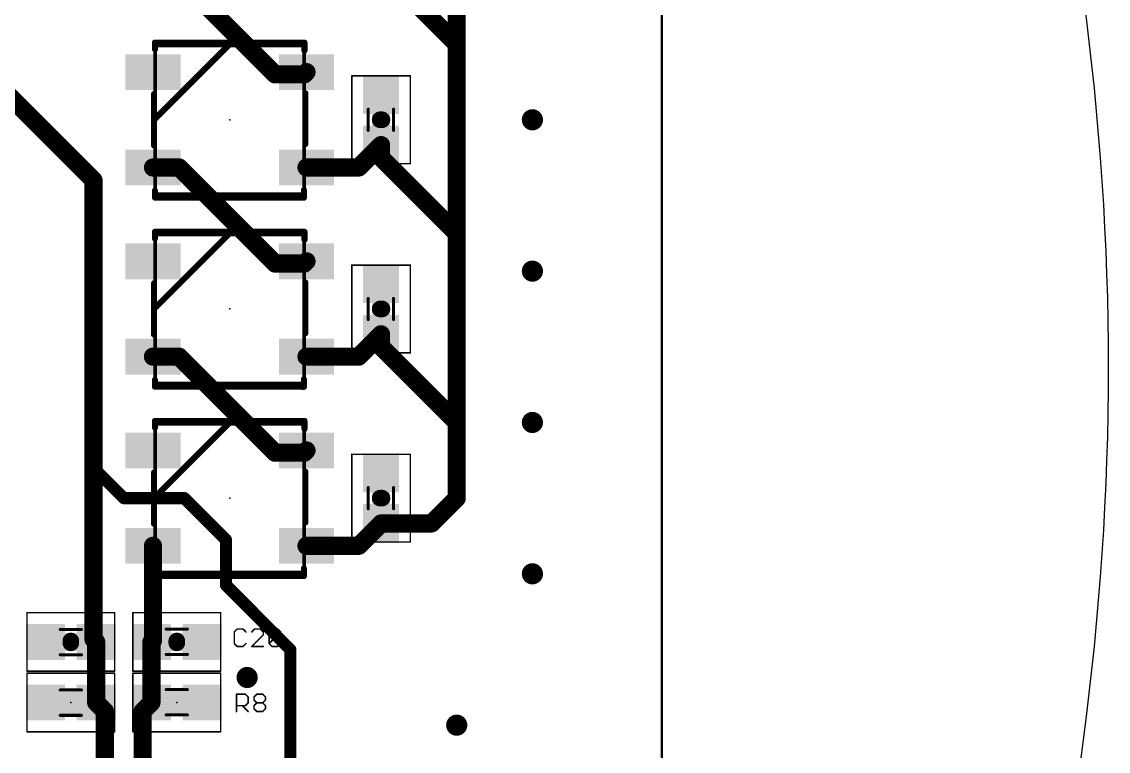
# Model space of a CAD drawing. Header units: inches. Extents: x 45 to 322, y 27 to 227.
# Drawn here: x 285.62 to 322.09, y 114.08 to 138.57 of the extents above; entities that cross this region are included whole.
import ezdxf

# ---------------------------------------------------------------- set-up
doc = ezdxf.new("R2010")
doc.units = ezdxf.units.IN
doc.header["$MEASUREMENT"] = 0
for name, color, linetype in [('1', 22, 'Continuous'), ('18', 82, 'Continuous'), ('20', 7, 'Continuous'), ('21', 253, 'Continuous'), ('23', 7, 'Continuous'), ('25', 253, 'Continuous'), ('29', 253, 'Continuous'), ('31', 253, 'Continuous'), ('35', 253, 'Continuous'), ('39', 22, 'Continuous'), ('44', 253, 'Continuous'), ('51', 253, 'Continuous')]:
    doc.layers.add(name, color=color, linetype=linetype)

# ---------------------------------------------------------------- blocks, each defined once
blk = doc.blocks.new('RECT')
blk.add_solid([(-0.5, -0.5), (0.5, -0.5), (-0.5, 0.5), (0.5, 0.5)])
blk = doc.blocks.new('ROUNDV')
at = {"const_width": 0.5}
blk.add_lwpolyline([(0, -0.25, 1), (0, 0.25, 1), (0, -0.25)], format="xyb", dxfattribs=at)

msp = doc.modelspace()

# ---------------------------------------------------------------- linework, layer by layer
msp.add_line((307.092, 78.968), (307.092, 174.968))
msp.add_spline([(284.592, 226.968), (322.092, 126.968), (284.592, 26.968)], degree=3)
at = {"layer": '1'}
for points, const_width in [([(300.221, 137.818), (300.221, 144.168)], 0.61), ([(297.681, 140.358), (300.221, 137.818)], 0.61), ([(290.899, 140.028), (294.125, 136.802)], 0.61), ([(283.127, 138.148), (288.029, 133.246)], 0.61), ([(300.221, 131.468), (300.221, 137.818)], 0.61), ([(295.102, 136.802), (295.178, 136.878)], 0.61), ([(294.125, 136.802), (295.102, 136.802)], 0.61), ([(296.931, 133.678), (297.681, 134.428)], 0.61), ([(297.681, 134.428), (297.681, 134.008)], 0.61), ([(297.681, 134.008), (300.221, 131.468)], 0.61), ([(290.024, 133.678), (290.899, 133.678)], 0.61), ([(290.899, 133.678), (294.125, 130.452)], 0.61), ([(295.178, 133.678), (296.931, 133.678)], 0.61), ([(288.029, 133.246), (288.029, 123.594)], 0.61), ([(300.221, 125.118), (300.221, 131.468)], 0.61), ([(294.125, 130.452), (295.102, 130.452)], 0.61), ([(295.102, 130.452), (295.178, 130.528)], 0.61), ([(296.931, 127.328), (297.681, 128.078)], 0.61), ([(297.681, 128.078), (297.681, 127.658)], 0.61), ([(297.681, 127.658), (300.221, 125.118)], 0.61), ([(290.024, 127.328), (290.899, 127.328)], 0.61), ([(290.899, 127.328), (294.125, 124.102)], 0.61), ([(295.178, 127.328), (296.931, 127.328)], 0.61), ([(300.221, 122.578), (300.221, 125.118)], 0.61), ([(294.125, 124.102), (295.102, 124.102)], 0.61), ([(295.102, 124.102), (295.178, 124.178)], 0.61), ([(288.029, 123.594), (288.029, 117.84)], 0.61), ([(289.045, 122.578), (288.029, 123.594)], 0.406), ([(291.077, 122.578), (289.045, 122.578)], 0.406), ([(292.474, 121.181), (291.077, 122.578)], 0.406), ([(299.371, 121.728), (300.221, 122.578)], 0.61), ([(296.931, 120.978), (297.681, 121.728)], 0.61), ([(297.681, 121.728), (299.371, 121.728)], 0.61), ([(290.024, 120.978), (290.024, 117.803)], 0.61), ([(292.474, 119.657), (292.474, 121.181)], 0.406), ([(295.178, 120.978), (296.931, 120.978)], 0.61), ([(294.633, 117.498), (292.474, 119.657)], 0.406), ([(288.029, 117.84), (288.117, 117.752)], 0.61), ([(288.117, 115.72), (288.117, 117.752)], 0.61), ([(290.024, 117.803), (289.973, 117.752)], 0.61), ([(289.973, 115.72), (289.973, 117.752)], 0.61), ([(294.633, 110.982), (294.633, 117.498)], 0.406), ([(288.41, 115.427), (288.117, 115.72)], 0.61), ([(289.68, 115.427), (289.973, 115.72)], 0.61), ([(288.41, 112.748), (288.41, 115.427)], 0.61), ([(289.68, 112.748), (289.68, 115.427)], 0.61)]:
    msp.add_lwpolyline(points, dxfattribs=dict(at, const_width=const_width))
for points, const_width in [([(300.373, 137.818, 1), (300.069, 137.818)], 0.305), ([(300.069, 137.818, 1), (300.373, 137.818)], 0.305), ([(300.113, 137.71, 1), (300.329, 137.926)], 0.305), ([(295.286, 136.77, 1), (295.07, 136.986)], 0.305), ([(294.125, 136.954, 1), (294.125, 136.649)], 0.305), ([(294.017, 136.694, 1), (294.233, 136.91)], 0.305), ([(294.994, 136.91, 1), (295.21, 136.694)], 0.305), ([(295.102, 136.649, 1), (295.102, 136.954)], 0.305), ([(297.833, 134.428, 1), (297.529, 134.428)], 0.305), ([(297.789, 134.32, 1), (297.573, 134.536)], 0.305), ([(297.789, 134.116, 1), (297.573, 133.9)], 0.305), ([(290.024, 133.83, 1), (290.024, 133.525)], 0.305), ([(291.007, 133.786, 1), (290.791, 133.57)], 0.305), ([(290.899, 133.525, 1), (290.899, 133.83)], 0.305), ([(295.178, 133.83, 1), (295.178, 133.525)], 0.305), ([(296.823, 133.786, 1), (297.039, 133.57)], 0.305), ([(296.931, 133.525, 1), (296.931, 133.83)], 0.305), ([(297.529, 134.008, 1), (297.833, 134.008)], 0.305), ([(288.181, 133.246, 1), (287.877, 133.246)], 0.305), ([(287.921, 133.138, 1), (288.137, 133.354)], 0.305), ([(300.373, 131.468, 1), (300.069, 131.468)], 0.305), ([(300.113, 131.36, 1), (300.329, 131.576)], 0.305), ([(300.069, 131.468, 1), (300.373, 131.468)], 0.305), ([(294.125, 130.604, 1), (294.125, 130.299)], 0.305), ([(294.017, 130.344, 1), (294.233, 130.56)], 0.305), ([(294.994, 130.56, 1), (295.21, 130.344)], 0.305), ([(295.286, 130.42, 1), (295.07, 130.636)], 0.305), ([(295.102, 130.299, 1), (295.102, 130.604)], 0.305), ([(297.833, 128.078, 1), (297.529, 128.078)], 0.305), ([(297.789, 127.97, 1), (297.573, 128.186)], 0.305), ([(297.789, 127.766, 1), (297.573, 127.55)], 0.305), ([(297.529, 127.658, 1), (297.833, 127.658)], 0.305), ([(290.024, 127.48, 1), (290.024, 127.175)], 0.305), ([(291.007, 127.436, 1), (290.791, 127.22)], 0.305), ([(290.899, 127.175, 1), (290.899, 127.48)], 0.305), ([(295.178, 127.48, 1), (295.178, 127.175)], 0.305), ([(296.823, 127.436, 1), (297.039, 127.22)], 0.305), ([(296.931, 127.175, 1), (296.931, 127.48)], 0.305), ([(300.373, 125.118, 1), (300.069, 125.118)], 0.305), ([(300.069, 125.118, 1), (300.373, 125.118)], 0.305), ([(300.113, 125.01, 1), (300.329, 125.226)], 0.305), ([(294.125, 124.254, 1), (294.125, 123.949)], 0.305), ([(295.286, 124.07, 1), (295.07, 124.286)], 0.305), ([(295.102, 123.949, 1), (295.102, 124.254)], 0.305), ([(294.017, 123.994, 1), (294.233, 124.21)], 0.305), ([(294.994, 124.21, 1), (295.21, 123.994)], 0.305), ([(288.181, 123.594, 1), (287.877, 123.594)], 0.305), ([(287.877, 123.594, 1), (288.181, 123.594)], 0.305), ([(288.101, 123.666, 1), (287.957, 123.522)], 0.203), ([(289.045, 122.679, 1), (289.045, 122.476)], 0.203), ([(288.973, 122.506, 1), (289.117, 122.65)], 0.203), ([(291.149, 122.65, 1), (291.005, 122.506)], 0.203), ([(291.077, 122.476, 1), (291.077, 122.679)], 0.203), ([(300.069, 122.578, 1), (300.373, 122.578)], 0.305), ([(300.329, 122.47, 1), (300.113, 122.686)], 0.305), ([(297.681, 121.88, 1), (297.681, 121.575)], 0.305), ([(297.789, 121.62, 1), (297.573, 121.836)], 0.305), ([(299.263, 121.836, 1), (299.479, 121.62)], 0.305), ([(299.371, 121.575, 1), (299.371, 121.88)], 0.305), ([(290.176, 120.978, 1), (289.872, 120.978)], 0.305), ([(292.576, 121.181, 1), (292.372, 121.181)], 0.203), ([(292.402, 121.109, 1), (292.546, 121.253)], 0.203), ([(295.178, 121.13, 1), (295.178, 120.825)], 0.305), ([(296.823, 121.086, 1), (297.039, 120.87)], 0.305), ([(296.931, 120.825, 1), (296.931, 121.13)], 0.305), ([(292.546, 119.729, 1), (292.402, 119.585)], 0.203), ([(292.372, 119.657, 1), (292.576, 119.657)], 0.203), ([(288.137, 117.948, 1), (287.921, 117.732)], 0.305), ([(287.877, 117.84, 1), (288.181, 117.84)], 0.305), ([(288.269, 117.752, 1), (287.965, 117.752)], 0.305), ([(288.009, 117.644, 1), (288.225, 117.86)], 0.305), ([(290.125, 117.752, 1), (289.821, 117.752)], 0.305), ([(289.865, 117.86, 1), (290.081, 117.644)], 0.305), ([(289.872, 117.803, 1), (290.176, 117.803)], 0.305), ([(290.132, 117.695, 1), (289.916, 117.911)], 0.305), ([(294.735, 117.498, 1), (294.531, 117.498)], 0.203), ([(294.561, 117.426, 1), (294.705, 117.57)], 0.203), ([(288.225, 115.828, 1), (288.009, 115.612)], 0.305), ([(290.081, 115.612, 1), (289.865, 115.828)], 0.305), ([(287.965, 115.72, 1), (288.269, 115.72)], 0.305), ([(288.562, 115.427, 1), (288.258, 115.427)], 0.305), ([(288.302, 115.319, 1), (288.518, 115.535)], 0.305), ([(289.832, 115.427, 1), (289.528, 115.427)], 0.305), ([(289.572, 115.535, 1), (289.788, 115.319)], 0.305), ([(289.821, 115.72, 1), (290.125, 115.72)], 0.305)]:
    msp.add_lwpolyline(points, format="xyb", dxfattribs=dict(at, const_width=const_width))
at = {"layer": '20'}
msp.add_line((307.121, 174.858), (307.121, 78.858), dxfattribs=at)
at = {"layer": '21'}
for points, const_width in [([(290.061, 135.278), (292.601, 137.818)], 0.203), ([(295.06, 137.871), (290.091, 137.871)], 0.203), ([(290.091, 137.871), (290.091, 137.645)], 0.203), ([(295.06, 137.869), (295.06, 137.871)], 0.203), ([(295.11, 137.869), (295.06, 137.869)], 0.203), ([(295.11, 137.597), (295.11, 137.869)], 0.203), ([(290.061, 135.278), (290.061, 136.141)], 0.203), ([(295.141, 136.167), (295.141, 134.465)], 0.203), ([(290.061, 134.414), (290.061, 135.278)], 0.203), ([(297.65, 135.278), (297.711, 135.278)], 0.559), ([(290.089, 132.667), (290.089, 132.898)], 0.203), ([(295.039, 132.667), (290.089, 132.667)], 0.203), ([(295.039, 132.662), (295.039, 132.667)], 0.203), ([(295.09, 132.662), (295.039, 132.662)], 0.203), ([(295.09, 132.916), (295.09, 132.662)], 0.203), ([(290.061, 128.928), (292.601, 131.468)], 0.203), ([(295.06, 131.521), (290.091, 131.521)], 0.203), ([(290.091, 131.521), (290.091, 131.295)], 0.203), ([(295.06, 131.519), (295.06, 131.521)], 0.203), ([(295.11, 131.519), (295.06, 131.519)], 0.203), ([(295.11, 131.247), (295.11, 131.519)], 0.203), ([(290.061, 128.928), (290.061, 129.791)], 0.203), ([(295.141, 129.817), (295.141, 128.115)], 0.203), ([(297.65, 128.928), (297.711, 128.928)], 0.559), ([(290.061, 128.064), (290.061, 128.928)], 0.203), ([(290.089, 126.317), (290.089, 126.548)], 0.203), ([(295.09, 126.566), (295.09, 126.312)], 0.203), ([(295.039, 126.317), (290.089, 126.317)], 0.203), ([(295.039, 126.312), (295.039, 126.317)], 0.203), ([(295.09, 126.312), (295.039, 126.312)], 0.203), ([(290.061, 122.578), (292.601, 125.118)], 0.203), ([(295.06, 125.171), (290.091, 125.171)], 0.203), ([(290.091, 125.171), (290.091, 124.945)], 0.203), ([(295.06, 125.169), (295.06, 125.171)], 0.203), ([(295.11, 125.169), (295.06, 125.169)], 0.203), ([(295.11, 124.897), (295.11, 125.169)], 0.203), ([(290.061, 122.578), (290.061, 123.441)], 0.203), ([(295.141, 123.467), (295.141, 121.765)], 0.203), ([(290.061, 121.714), (290.061, 122.578)], 0.203), ([(297.65, 122.578), (297.711, 122.578)], 0.559), ([(290.089, 119.967), (290.089, 120.198)], 0.203), ([(295.039, 119.967), (290.089, 119.967)], 0.203), ([(295.039, 119.962), (295.039, 119.967)], 0.203), ([(295.09, 119.962), (295.039, 119.962)], 0.203), ([(295.09, 120.216), (295.09, 119.962)], 0.203), ([(287.267, 117.721), (287.267, 117.782)], 0.559), ([(290.823, 117.782), (290.823, 117.721)], 0.559)]:
    msp.add_lwpolyline(points, dxfattribs=dict(at, const_width=const_width))
for points, const_width in [([(290.091, 137.922, 1), (290.091, 137.82)], 0.102), ([(290.142, 137.871, 1), (290.041, 137.871)], 0.102), ([(292.637, 137.782, 1), (292.565, 137.854)], 0.102), ([(295.11, 137.871, 1), (295.009, 137.871)], 0.102), ([(295.06, 137.919, 1), (295.06, 137.818)], 0.102), ([(295.009, 137.869, 1), (295.11, 137.869)], 0.102), ([(295.06, 137.82, 1), (295.06, 137.922)], 0.102), ([(295.161, 137.869, 1), (295.06, 137.869)], 0.102), ([(295.11, 137.818, 1), (295.11, 137.919)], 0.102), ([(290.041, 137.645, 1), (290.142, 137.645)], 0.102), ([(295.06, 137.597, 1), (295.161, 137.597)], 0.102), ([(290.112, 136.141, 1), (290.01, 136.141)], 0.102), ([(295.192, 136.167, 1), (295.09, 136.167)], 0.102), ([(290.112, 135.278, 1), (290.01, 135.278)], 0.102), ([(290.025, 135.314, 1), (290.097, 135.242)], 0.102), ([(290.01, 135.278, 1), (290.112, 135.278)], 0.102), ([(297.65, 135.418, 1), (297.65, 135.138)], 0.279), ([(297.711, 135.138, 1), (297.711, 135.418)], 0.279), ([(290.01, 134.414, 1), (290.112, 134.414)], 0.102), ([(295.09, 134.465, 1), (295.192, 134.465)], 0.102), ([(290.14, 132.898, 1), (290.038, 132.898)], 0.102), ([(290.089, 132.718, 1), (290.089, 132.616)], 0.102), ([(295.09, 132.667, 1), (294.989, 132.667)], 0.102), ([(295.039, 132.712, 1), (295.039, 132.611)], 0.102), ([(295.141, 132.916, 1), (295.039, 132.916)], 0.102), ([(295.039, 132.616, 1), (295.039, 132.718)], 0.102), ([(295.09, 132.611, 1), (295.09, 132.712)], 0.102), ([(290.038, 132.667, 1), (290.14, 132.667)], 0.102), ([(294.989, 132.662, 1), (295.09, 132.662)], 0.102), ([(295.039, 132.662, 1), (295.141, 132.662)], 0.102), ([(290.091, 131.572, 1), (290.091, 131.47)], 0.102), ([(290.142, 131.521, 1), (290.041, 131.521)], 0.102), ([(290.041, 131.295, 1), (290.142, 131.295)], 0.102), ([(292.637, 131.432, 1), (292.565, 131.504)], 0.102), ([(295.11, 131.521, 1), (295.009, 131.521)], 0.102), ([(295.06, 131.569, 1), (295.06, 131.468)], 0.102), ([(295.009, 131.519, 1), (295.11, 131.519)], 0.102), ([(295.06, 131.47, 1), (295.06, 131.572)], 0.102), ([(295.161, 131.519, 1), (295.06, 131.519)], 0.102), ([(295.11, 131.468, 1), (295.11, 131.569)], 0.102), ([(295.06, 131.247, 1), (295.161, 131.247)], 0.102), ([(290.112, 129.791, 1), (290.01, 129.791)], 0.102), ([(295.192, 129.817, 1), (295.09, 129.817)], 0.102), ([(297.65, 129.068, 1), (297.65, 128.788)], 0.279), ([(297.711, 128.788, 1), (297.711, 129.068)], 0.279), ([(290.112, 128.928, 1), (290.01, 128.928)], 0.102), ([(290.025, 128.964, 1), (290.097, 128.892)], 0.102), ([(290.01, 128.928, 1), (290.112, 128.928)], 0.102), ([(290.01, 128.064, 1), (290.112, 128.064)], 0.102), ([(295.09, 128.115, 1), (295.192, 128.115)], 0.102), ([(290.14, 126.548, 1), (290.038, 126.548)], 0.102), ([(295.141, 126.566, 1), (295.039, 126.566)], 0.102), ([(290.089, 126.368, 1), (290.089, 126.266)], 0.102), ([(290.038, 126.317, 1), (290.14, 126.317)], 0.102), ([(295.09, 126.317, 1), (294.989, 126.317)], 0.102), ([(295.039, 126.362, 1), (295.039, 126.261)], 0.102), ([(294.989, 126.312, 1), (295.09, 126.312)], 0.102), ([(295.039, 126.266, 1), (295.039, 126.368)], 0.102), ([(295.039, 126.312, 1), (295.141, 126.312)], 0.102), ([(295.09, 126.261, 1), (295.09, 126.362)], 0.102), ([(290.091, 125.222, 1), (290.091, 125.12)], 0.102), ([(290.142, 125.171, 1), (290.041, 125.171)], 0.102), ([(292.637, 125.082, 1), (292.565, 125.154)], 0.102), ([(295.11, 125.171, 1), (295.009, 125.171)], 0.102), ([(295.06, 125.219, 1), (295.06, 125.118)], 0.102), ([(295.009, 125.169, 1), (295.11, 125.169)], 0.102), ([(295.06, 125.12, 1), (295.06, 125.222)], 0.102), ([(295.161, 125.169, 1), (295.06, 125.169)], 0.102), ([(295.11, 125.118, 1), (295.11, 125.219)], 0.102), ([(290.041, 124.945, 1), (290.142, 124.945)], 0.102), ([(295.06, 124.897, 1), (295.161, 124.897)], 0.102), ([(290.112, 123.441, 1), (290.01, 123.441)], 0.102), ([(295.192, 123.467, 1), (295.09, 123.467)], 0.102), ([(290.112, 122.578, 1), (290.01, 122.578)], 0.102), ([(290.025, 122.614, 1), (290.097, 122.542)], 0.102), ([(290.01, 122.578, 1), (290.112, 122.578)], 0.102), ([(297.65, 122.718, 1), (297.65, 122.438)], 0.279), ([(297.711, 122.438, 1), (297.711, 122.718)], 0.279), ([(290.01, 121.714, 1), (290.112, 121.714)], 0.102), ([(295.09, 121.765, 1), (295.192, 121.765)], 0.102), ([(290.14, 120.198, 1), (290.038, 120.198)], 0.102), ([(290.089, 120.018, 1), (290.089, 119.916)], 0.102), ([(290.038, 119.967, 1), (290.14, 119.967)], 0.102), ([(295.09, 119.967, 1), (294.989, 119.967)], 0.102), ([(295.039, 120.012, 1), (295.039, 119.911)], 0.102), ([(294.989, 119.962, 1), (295.09, 119.962)], 0.102), ([(295.141, 120.216, 1), (295.039, 120.216)], 0.102), ([(295.039, 119.916, 1), (295.039, 120.018)], 0.102), ([(295.039, 119.962, 1), (295.141, 119.962)], 0.102), ([(295.09, 119.911, 1), (295.09, 120.012)], 0.102), ([(287.407, 117.782, 1), (287.127, 117.782)], 0.279), ([(287.127, 117.721, 1), (287.407, 117.721)], 0.279), ([(290.963, 117.782, 1), (290.683, 117.782)], 0.279), ([(290.683, 117.721, 1), (290.963, 117.721)], 0.279)]:
    msp.add_lwpolyline(points, format="xyb", dxfattribs=dict(at, const_width=const_width))
at = {"layer": '23'}
for p in [(292.601, 135.278), (297.681, 135.278), (292.601, 128.928), (297.681, 128.928), (292.601, 122.578), (297.681, 122.578), (287.267, 117.752), (290.823, 117.752), (287.267, 115.72), (290.823, 115.72)]:
    msp.add_point(p, dxfattribs=at)
at = {"layer": '25', "const_width": 0.0508}
for points in [[(292.851, 118.184), (292.753, 118.087)], [(293.046, 118.184), (292.851, 118.184)], [(293.143, 118.087), (293.046, 118.184)], [(293.435, 118.184), (293.338, 118.087)], [(293.63, 118.184), (293.435, 118.184)], [(293.728, 118.087), (293.63, 118.184)], [(293.923, 118.087), (294.02, 118.184)], [(294.02, 118.184), (294.215, 118.184)], [(294.215, 118.184), (294.313, 118.087)], [(292.753, 118.087), (292.753, 117.697)], [(293.338, 117.599), (293.728, 117.989)], [(293.728, 117.989), (293.728, 118.087)], [(293.923, 117.697), (293.923, 118.087)], [(293.923, 117.697), (294.313, 118.087)], [(294.313, 118.087), (294.313, 117.697)], [(292.753, 117.697), (292.851, 117.599)], [(292.851, 117.599), (293.046, 117.599)], [(293.046, 117.599), (293.143, 117.697)], [(293.728, 117.599), (293.338, 117.599)], [(294.02, 117.599), (293.923, 117.697)], [(294.215, 117.599), (294.02, 117.599)], [(294.313, 117.697), (294.215, 117.599)], [(292.83, 115.415), (292.83, 116)], [(292.83, 116), (293.122, 116)], [(293.122, 116), (293.219, 115.902)], [(293.414, 115.902), (293.512, 116)], [(293.512, 116), (293.707, 116)], [(293.707, 116), (293.804, 115.902)], [(293.122, 115.61), (292.83, 115.61)], [(293.024, 115.61), (293.219, 115.415)], [(293.219, 115.707), (293.122, 115.61)], [(293.219, 115.902), (293.219, 115.707)], [(293.414, 115.805), (293.414, 115.902)], [(293.512, 115.707), (293.414, 115.805)], [(293.414, 115.61), (293.512, 115.707)], [(293.414, 115.512), (293.414, 115.61)], [(293.512, 115.707), (293.707, 115.707)], [(293.804, 115.805), (293.707, 115.707)], [(293.707, 115.707), (293.804, 115.61)], [(293.804, 115.902), (293.804, 115.805)], [(293.804, 115.61), (293.804, 115.512)], [(293.512, 115.415), (293.414, 115.512)], [(293.707, 115.415), (293.512, 115.415)], [(293.804, 115.512), (293.707, 115.415)]]:
    msp.add_lwpolyline(points, dxfattribs=at)
at = {"layer": '25', "const_width": 0.0254}
for points in [[(292.851, 118.197, 1), (292.851, 118.171)], [(292.86, 118.175, 1), (292.842, 118.193)], [(293.055, 118.193, 1), (293.037, 118.175)], [(293.046, 118.171, 1), (293.046, 118.197)], [(293.435, 118.197, 1), (293.435, 118.171)], [(293.444, 118.175, 1), (293.427, 118.193)], [(293.639, 118.193, 1), (293.621, 118.175)], [(293.63, 118.171, 1), (293.63, 118.197)], [(294.02, 118.197, 1), (294.02, 118.171)], [(294.029, 118.175, 1), (294.011, 118.193)], [(294.224, 118.193, 1), (294.206, 118.175)], [(294.215, 118.171, 1), (294.215, 118.197)], [(292.766, 118.087, 1), (292.741, 118.087)], [(292.744, 118.096, 1), (292.762, 118.078)], [(293.134, 118.078, 1), (293.152, 118.096)], [(293.329, 118.096, 1), (293.347, 118.078)], [(293.741, 118.087, 1), (293.715, 118.087)], [(293.715, 117.989, 1), (293.741, 117.989)], [(293.719, 118.078, 1), (293.737, 118.096)], [(293.737, 117.98, 1), (293.719, 117.998)], [(293.935, 118.087, 1), (293.91, 118.087)], [(293.914, 118.096, 1), (293.932, 118.078)], [(294.325, 118.087, 1), (294.3, 118.087)], [(294.322, 118.078, 1), (294.304, 118.096)], [(294.304, 118.078, 1), (294.322, 118.096)], [(292.762, 117.706, 1), (292.744, 117.688)], [(292.741, 117.697, 1), (292.766, 117.697)], [(292.851, 117.612, 1), (292.851, 117.587)], [(292.842, 117.59, 1), (292.86, 117.608)], [(293.037, 117.608, 1), (293.055, 117.59)], [(293.046, 117.587, 1), (293.046, 117.612)], [(293.152, 117.688, 1), (293.134, 117.706)], [(293.338, 117.612, 1), (293.338, 117.587)], [(293.329, 117.608, 1), (293.347, 117.59)], [(293.728, 117.587, 1), (293.728, 117.612)], [(293.932, 117.706, 1), (293.914, 117.688)], [(293.914, 117.706, 1), (293.932, 117.688)], [(293.91, 117.697, 1), (293.935, 117.697)], [(294.02, 117.612, 1), (294.02, 117.587)], [(294.011, 117.59, 1), (294.029, 117.608)], [(294.206, 117.608, 1), (294.224, 117.59)], [(294.215, 117.587, 1), (294.215, 117.612)], [(294.3, 117.697, 1), (294.325, 117.697)], [(294.322, 117.688, 1), (294.304, 117.706)], [(292.842, 116, 1), (292.817, 116)], [(292.83, 116.012, 1), (292.83, 115.987)], [(293.131, 116.009, 1), (293.113, 115.991)], [(293.122, 115.987, 1), (293.122, 116.012)], [(293.512, 116.012, 1), (293.512, 115.987)], [(293.521, 115.991, 1), (293.503, 116.009)], [(293.716, 116.009, 1), (293.698, 115.991)], [(293.707, 115.987, 1), (293.707, 116.012)], [(292.83, 115.623, 1), (292.83, 115.597)], [(293.033, 115.619, 1), (293.015, 115.601)], [(293.113, 115.619, 1), (293.131, 115.601)], [(293.122, 115.597, 1), (293.122, 115.623)], [(293.232, 115.902, 1), (293.207, 115.902)], [(293.207, 115.707, 1), (293.232, 115.707)], [(293.21, 115.893, 1), (293.228, 115.911)], [(293.228, 115.698, 1), (293.21, 115.716)], [(293.427, 115.902, 1), (293.402, 115.902)], [(293.405, 115.911, 1), (293.423, 115.893)], [(293.423, 115.814, 1), (293.405, 115.796)], [(293.402, 115.805, 1), (293.427, 115.805)], [(293.427, 115.61, 1), (293.402, 115.61)], [(293.405, 115.619, 1), (293.423, 115.601)], [(293.512, 115.72, 1), (293.512, 115.695)], [(293.521, 115.698, 1), (293.503, 115.716)], [(293.503, 115.698, 1), (293.521, 115.716)], [(293.716, 115.716, 1), (293.698, 115.698)], [(293.698, 115.716, 1), (293.716, 115.698)], [(293.707, 115.695, 1), (293.707, 115.72)], [(293.817, 115.902, 1), (293.791, 115.902)], [(293.791, 115.805, 1), (293.817, 115.805)], [(293.817, 115.61, 1), (293.791, 115.61)], [(293.795, 115.893, 1), (293.813, 115.911)], [(293.813, 115.796, 1), (293.795, 115.814)], [(293.795, 115.601, 1), (293.813, 115.619)], [(292.817, 115.415, 1), (292.842, 115.415)], [(293.21, 115.406, 1), (293.228, 115.424)], [(293.423, 115.521, 1), (293.405, 115.504)], [(293.402, 115.512, 1), (293.427, 115.512)], [(293.512, 115.428, 1), (293.512, 115.402)], [(293.503, 115.406, 1), (293.521, 115.424)], [(293.698, 115.424, 1), (293.716, 115.406)], [(293.707, 115.402, 1), (293.707, 115.428)], [(293.791, 115.512, 1), (293.817, 115.512)], [(293.813, 115.504, 1), (293.795, 115.521)]]:
    msp.add_lwpolyline(points, format="xyb", dxfattribs=at)
at = {"layer": '39', "const_width": 0.0508}
for points in [[(296.698, 133.805), (296.698, 136.751)], [(296.698, 136.751), (298.664, 136.751)], [(298.664, 136.751), (298.664, 133.805)], [(298.664, 133.805), (296.698, 133.805)], [(296.698, 127.455), (296.698, 130.401)], [(296.698, 130.401), (298.664, 130.401)], [(298.664, 130.401), (298.664, 127.455)], [(298.664, 127.455), (296.698, 127.455)], [(296.698, 121.105), (296.698, 124.051)], [(296.698, 124.051), (298.664, 124.051)], [(298.664, 124.051), (298.664, 121.105)], [(298.664, 121.105), (296.698, 121.105)], [(285.794, 116.769), (285.794, 118.735)], [(285.794, 118.735), (288.74, 118.735)], [(288.74, 118.735), (288.74, 116.769)], [(289.35, 118.735), (292.296, 118.735)], [(289.35, 116.769), (289.35, 118.735)], [(292.296, 118.735), (292.296, 116.769)], [(288.74, 116.769), (285.794, 116.769)], [(285.794, 114.737), (285.794, 116.703)], [(285.794, 116.703), (288.74, 116.703)], [(288.74, 116.703), (288.74, 114.737)], [(292.296, 116.769), (289.35, 116.769)], [(289.35, 116.703), (292.296, 116.703)], [(289.35, 114.737), (289.35, 116.703)], [(292.296, 116.703), (292.296, 114.737)], [(288.74, 114.737), (285.794, 114.737)], [(292.296, 114.737), (289.35, 114.737)]]:
    msp.add_lwpolyline(points, dxfattribs=at)
at = {"layer": '39', "const_width": 0.0254}
for points in [[(296.711, 136.751, 1), (296.685, 136.751)], [(296.698, 136.764, 1), (296.698, 136.738)], [(298.677, 136.751, 1), (298.651, 136.751)], [(298.664, 136.738, 1), (298.664, 136.764)], [(296.698, 133.818, 1), (296.698, 133.792)], [(296.685, 133.805, 1), (296.711, 133.805)], [(298.651, 133.805, 1), (298.677, 133.805)], [(298.664, 133.792, 1), (298.664, 133.818)], [(296.711, 130.401, 1), (296.685, 130.401)], [(296.698, 130.414, 1), (296.698, 130.388)], [(298.677, 130.401, 1), (298.651, 130.401)], [(298.664, 130.388, 1), (298.664, 130.414)], [(296.698, 127.468, 1), (296.698, 127.442)], [(296.685, 127.455, 1), (296.711, 127.455)], [(298.651, 127.455, 1), (298.677, 127.455)], [(298.664, 127.442, 1), (298.664, 127.468)], [(296.711, 124.051, 1), (296.685, 124.051)], [(296.698, 124.064, 1), (296.698, 124.038)], [(298.677, 124.051, 1), (298.651, 124.051)], [(298.664, 124.038, 1), (298.664, 124.064)], [(296.698, 121.118, 1), (296.698, 121.092)], [(296.685, 121.105, 1), (296.711, 121.105)], [(298.651, 121.105, 1), (298.677, 121.105)], [(298.664, 121.092, 1), (298.664, 121.118)], [(285.807, 118.735, 1), (285.781, 118.735)], [(285.794, 118.748, 1), (285.794, 118.722)], [(288.753, 118.735, 1), (288.727, 118.735)], [(288.74, 118.722, 1), (288.74, 118.748)], [(289.35, 118.748, 1), (289.35, 118.722)], [(289.363, 118.735, 1), (289.337, 118.735)], [(292.309, 118.735, 1), (292.283, 118.735)], [(292.296, 118.722, 1), (292.296, 118.748)], [(285.794, 116.782, 1), (285.794, 116.756)], [(285.781, 116.769, 1), (285.807, 116.769)], [(285.807, 116.703, 1), (285.781, 116.703)], [(285.794, 116.716, 1), (285.794, 116.69)], [(288.727, 116.769, 1), (288.753, 116.769)], [(288.753, 116.703, 1), (288.727, 116.703)], [(288.74, 116.756, 1), (288.74, 116.782)], [(288.74, 116.69, 1), (288.74, 116.716)], [(289.35, 116.782, 1), (289.35, 116.756)], [(289.337, 116.769, 1), (289.363, 116.769)], [(289.35, 116.716, 1), (289.35, 116.69)], [(289.363, 116.703, 1), (289.337, 116.703)], [(292.283, 116.769, 1), (292.309, 116.769)], [(292.309, 116.703, 1), (292.283, 116.703)], [(292.296, 116.756, 1), (292.296, 116.782)], [(292.296, 116.69, 1), (292.296, 116.716)], [(285.794, 114.75, 1), (285.794, 114.724)], [(285.781, 114.737, 1), (285.807, 114.737)], [(288.727, 114.737, 1), (288.753, 114.737)], [(288.74, 114.724, 1), (288.74, 114.75)], [(289.35, 114.75, 1), (289.35, 114.724)], [(289.337, 114.737, 1), (289.363, 114.737)], [(292.283, 114.737, 1), (292.309, 114.737)], [(292.296, 114.724, 1), (292.296, 114.75)]]:
    msp.add_lwpolyline(points, format="xyb", dxfattribs=at)
at = {"layer": '44'}
for centre in [(302.761, 135.278), (302.761, 130.198), (302.761, 125.118), (302.761, 120.038), (293.185, 116.558), (300.221, 114.958)]:
    msp.add_circle(centre, 0.152, dxfattribs=at)
at = {"layer": '51'}
for points, const_width in [([(295.101, 137.778), (290.101, 137.778)], 0.127), ([(290.101, 137.778), (290.101, 132.778)], 0.127), ([(295.101, 132.778), (295.101, 137.778)], 0.127), ([(297.249, 134.922), (297.249, 135.634)], 0.102), ([(298.1, 134.922), (298.1, 135.634)], 0.102), ([(290.101, 132.778), (295.101, 132.778)], 0.127), ([(295.101, 131.428), (290.101, 131.428)], 0.127), ([(290.101, 131.428), (290.101, 126.428)], 0.127), ([(295.101, 126.428), (295.101, 131.428)], 0.127), ([(297.249, 128.572), (297.249, 129.284)], 0.102), ([(298.1, 128.572), (298.1, 129.284)], 0.102), ([(290.101, 126.428), (295.101, 126.428)], 0.127), ([(295.101, 125.078), (290.101, 125.078)], 0.127), ([(290.101, 125.078), (290.101, 120.078)], 0.127), ([(295.101, 120.078), (295.101, 125.078)], 0.127), ([(297.249, 122.222), (297.249, 122.934)], 0.102), ([(298.1, 122.222), (298.1, 122.934)], 0.102), ([(290.101, 120.078), (295.101, 120.078)], 0.127), ([(287.623, 118.171), (286.911, 118.171)], 0.102), ([(290.467, 118.184), (291.179, 118.184)], 0.102), ([(287.623, 117.32), (286.911, 117.32)], 0.102), ([(290.467, 117.333), (291.179, 117.333)], 0.102), ([(287.623, 116.139), (286.911, 116.139)], 0.102), ([(290.467, 116.152), (291.179, 116.152)], 0.102), ([(287.623, 115.288), (286.911, 115.288)], 0.102), ([(290.467, 115.301), (291.179, 115.301)], 0.102)]:
    msp.add_lwpolyline(points, dxfattribs=dict(at, const_width=const_width))
for points, const_width in [([(290.101, 137.81, 1), (290.101, 137.746)], 0.0635), ([(290.133, 137.778, 1), (290.069, 137.778)], 0.0635), ([(295.133, 137.778, 1), (295.069, 137.778)], 0.0635), ([(295.101, 137.746, 1), (295.101, 137.81)], 0.0635), ([(297.274, 135.634, 1), (297.224, 135.634)], 0.0508), ([(298.125, 135.634, 1), (298.075, 135.634)], 0.0508), ([(297.224, 134.922, 1), (297.274, 134.922)], 0.0508), ([(298.075, 134.922, 1), (298.125, 134.922)], 0.0508), ([(290.101, 132.81, 1), (290.101, 132.746)], 0.0635), ([(290.069, 132.778, 1), (290.133, 132.778)], 0.0635), ([(295.069, 132.778, 1), (295.133, 132.778)], 0.0635), ([(295.101, 132.746, 1), (295.101, 132.81)], 0.0635), ([(290.101, 131.46, 1), (290.101, 131.396)], 0.0635), ([(290.133, 131.428, 1), (290.069, 131.428)], 0.0635), ([(295.133, 131.428, 1), (295.069, 131.428)], 0.0635), ([(295.101, 131.396, 1), (295.101, 131.46)], 0.0635), ([(297.274, 129.284, 1), (297.224, 129.284)], 0.0508), ([(298.125, 129.284, 1), (298.075, 129.284)], 0.0508), ([(297.224, 128.572, 1), (297.274, 128.572)], 0.0508), ([(298.075, 128.572, 1), (298.125, 128.572)], 0.0508), ([(290.101, 126.46, 1), (290.101, 126.396)], 0.0635), ([(290.069, 126.428, 1), (290.133, 126.428)], 0.0635), ([(295.069, 126.428, 1), (295.133, 126.428)], 0.0635), ([(295.101, 126.396, 1), (295.101, 126.46)], 0.0635), ([(290.101, 125.11, 1), (290.101, 125.046)], 0.0635), ([(290.133, 125.078, 1), (290.069, 125.078)], 0.0635), ([(295.133, 125.078, 1), (295.069, 125.078)], 0.0635), ([(295.101, 125.046, 1), (295.101, 125.11)], 0.0635), ([(297.274, 122.934, 1), (297.224, 122.934)], 0.0508), ([(298.125, 122.934, 1), (298.075, 122.934)], 0.0508), ([(297.224, 122.222, 1), (297.274, 122.222)], 0.0508), ([(298.075, 122.222, 1), (298.125, 122.222)], 0.0508), ([(290.101, 120.11, 1), (290.101, 120.046)], 0.0635), ([(290.069, 120.078, 1), (290.133, 120.078)], 0.0635), ([(295.069, 120.078, 1), (295.133, 120.078)], 0.0635), ([(295.101, 120.046, 1), (295.101, 120.11)], 0.0635), ([(286.911, 118.196, 1), (286.911, 118.145)], 0.0508), ([(287.623, 118.145, 1), (287.623, 118.196)], 0.0508), ([(290.467, 118.209, 1), (290.467, 118.158)], 0.0508), ([(291.179, 118.158, 1), (291.179, 118.209)], 0.0508), ([(286.911, 117.345, 1), (286.911, 117.294)], 0.0508), ([(287.623, 117.294, 1), (287.623, 117.345)], 0.0508), ([(290.467, 117.358, 1), (290.467, 117.307)], 0.0508), ([(291.179, 117.307, 1), (291.179, 117.358)], 0.0508), ([(286.911, 116.164, 1), (286.911, 116.113)], 0.0508), ([(287.623, 116.113, 1), (287.623, 116.164)], 0.0508), ([(290.467, 116.177, 1), (290.467, 116.126)], 0.0508), ([(291.179, 116.126, 1), (291.179, 116.177)], 0.0508), ([(286.911, 115.313, 1), (286.911, 115.262)], 0.0508), ([(287.623, 115.262, 1), (287.623, 115.313)], 0.0508), ([(290.467, 115.326, 1), (290.467, 115.275)], 0.0508), ([(291.179, 115.275, 1), (291.179, 115.326)], 0.0508)]:
    msp.add_lwpolyline(points, format="xyb", dxfattribs=dict(at, const_width=const_width))

# ---------------------------------------------------------------- block references
at = {"layer": '1'}
for p, xscale, rotation in [((290.024, 136.878), 1.651, 180), ((295.178, 136.878), 1.651, 180), ((297.681, 136.128), 1.1, 90), ((297.681, 134.428), 1.1, 90), ((290.024, 133.678), 1.651, 180), ((295.178, 133.678), 1.651, 180), ((290.024, 130.528), 1.651, 180), ((295.178, 130.528), 1.651, 180), ((297.681, 129.778), 1.1, 90), ((297.681, 128.078), 1.1, 90), ((290.024, 127.328), 1.651, 180), ((295.178, 127.328), 1.651, 180), ((290.024, 124.178), 1.651, 180), ((295.178, 124.178), 1.651, 180), ((297.681, 123.428), 1.1, 90), ((297.681, 121.728), 1.1, 90), ((290.024, 120.978), 1.651, 180), ((295.178, 120.978), 1.651, 180), ((286.417, 117.752), 1.1, 180), ((288.117, 117.752), 1.1, 180), ((286.417, 115.72), 1.1, 180), ((288.117, 115.72), 1.1, 180)]:
    msp.add_blockref('RECT', p, dxfattribs=dict(at, xscale=xscale, rotation=rotation))
at = {"layer": '1', "xscale": 1.1}
for p in [(289.973, 117.752), (291.673, 117.752), (289.973, 115.72), (291.673, 115.72)]:
    msp.add_blockref('RECT', p, dxfattribs=at)
at = {"layer": '18', "xscale": 0.7112, "yscale": 0.7112}
for p in [(302.761, 135.278), (302.761, 135.278), (302.761, 130.198), (302.761, 130.198), (302.761, 125.118), (302.761, 125.118), (302.761, 120.038), (302.761, 120.038), (293.185, 116.558), (293.185, 116.558), (300.221, 114.958), (300.221, 114.958)]:
    msp.add_blockref('ROUNDV', p, dxfattribs=at)
at = {"layer": '21', "xscale": 0.4572, "yscale": 0.762, "rotation": 180}
msp.add_blockref('RECT', (287.267, 115.72), dxfattribs=at)
at = {"layer": '21', "xscale": 0.4572, "yscale": 0.762}
msp.add_blockref('RECT', (290.823, 115.72), dxfattribs=at)
at = {"layer": '29', "yscale": 1.2032}
for p, xscale, rotation in [((290.024, 136.878), 1.8542, 180), ((295.178, 136.878), 1.8542, 180), ((297.681, 136.128), 1.3032, 90), ((297.681, 134.428), 1.3032, 90), ((290.024, 133.678), 1.8542, 180), ((295.178, 133.678), 1.8542, 180), ((290.024, 130.528), 1.8542, 180), ((295.178, 130.528), 1.8542, 180), ((297.681, 129.778), 1.3032, 90), ((297.681, 128.078), 1.3032, 90), ((290.024, 127.328), 1.8542, 180), ((295.178, 127.328), 1.8542, 180), ((290.024, 124.178), 1.8542, 180), ((295.178, 124.178), 1.8542, 180), ((297.681, 123.428), 1.3032, 90), ((297.681, 121.728), 1.3032, 90), ((290.024, 120.978), 1.8542, 180), ((295.178, 120.978), 1.8542, 180), ((286.417, 117.752), 1.3032, 180), ((288.117, 117.752), 1.3032, 180), ((286.417, 115.72), 1.3032, 180), ((288.117, 115.72), 1.3032, 180)]:
    msp.add_blockref('RECT', p, dxfattribs=dict(at, xscale=xscale, rotation=rotation))
at = {"layer": '29', "xscale": 1.3032, "yscale": 1.2032}
for p in [(289.973, 117.752), (291.673, 117.752), (289.973, 115.72), (291.673, 115.72)]:
    msp.add_blockref('RECT', p, dxfattribs=at)
at = {"layer": '31'}
for p, xscale, rotation in [((290.024, 136.878), 1.651, 180), ((295.178, 136.878), 1.651, 180), ((297.681, 136.128), 1.1, 90), ((297.681, 134.428), 1.1, 90), ((290.024, 133.678), 1.651, 180), ((295.178, 133.678), 1.651, 180), ((290.024, 130.528), 1.651, 180), ((295.178, 130.528), 1.651, 180), ((297.681, 129.778), 1.1, 90), ((297.681, 128.078), 1.1, 90), ((290.024, 127.328), 1.651, 180), ((295.178, 127.328), 1.651, 180), ((290.024, 124.178), 1.651, 180), ((295.178, 124.178), 1.651, 180), ((297.681, 123.428), 1.1, 90), ((297.681, 121.728), 1.1, 90), ((290.024, 120.978), 1.651, 180), ((295.178, 120.978), 1.651, 180), ((286.417, 117.752), 1.1, 180), ((288.117, 117.752), 1.1, 180), ((286.417, 115.72), 1.1, 180), ((288.117, 115.72), 1.1, 180)]:
    msp.add_blockref('RECT', p, dxfattribs=dict(at, xscale=xscale, rotation=rotation))
at = {"layer": '31', "xscale": 1.1}
for p in [(289.973, 117.752), (291.673, 117.752), (289.973, 115.72), (291.673, 115.72)]:
    msp.add_blockref('RECT', p, dxfattribs=at)
at = {"layer": '35', "xscale": 0.3998, "yscale": 0.6}
for p, rotation in [((297.681, 135.278), 90), ((297.681, 128.928), 90), ((297.681, 122.578), 90), ((287.267, 117.752), 180), ((287.267, 115.72), 180)]:
    msp.add_blockref('RECT', p, dxfattribs=dict(at, rotation=rotation))
for p in [(290.823, 117.752), (290.823, 115.72)]:
    msp.add_blockref('RECT', p, dxfattribs=at)
at = {"layer": '51', "xscale": 0.5001, "yscale": 0.95}
for p, rotation in [((297.676, 135.858), 90), ((297.676, 134.69), 90), ((297.676, 129.508), 90), ((297.676, 128.34), 90), ((297.676, 123.158), 90), ((297.676, 121.99), 90), ((286.687, 117.747), 180), ((287.855, 117.747), 180), ((286.687, 115.715), 180), ((287.855, 115.715), 180)]:
    msp.add_blockref('RECT', p, dxfattribs=dict(at, rotation=rotation))
for p in [(290.235, 117.757), (291.403, 117.757), (290.235, 115.725), (291.403, 115.725)]:
    msp.add_blockref('RECT', p, dxfattribs=at)

doc.saveas('drawing.dxf')
